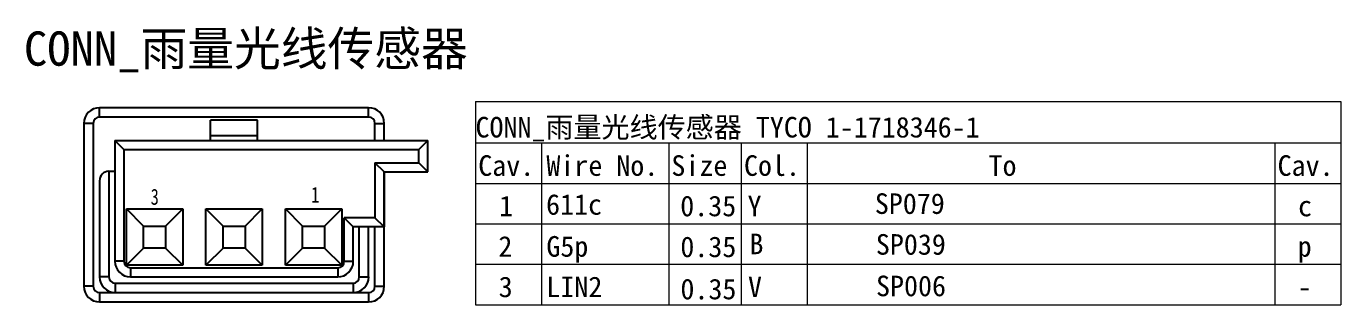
# Model space of a CAD drawing. Header units: millimetres. Extents: x 17 to 3784, y 12 to 1382.
# Drawn here: x 847.16 to 895.69, y 374.47 to 384.74 of the extents above; entities that cross this region are included whole.
import ezdxf

# ---------------------------------------------------------------- set-up
doc = ezdxf.new("R2010")
doc.units = ezdxf.units.MM
doc.styles.add('FangSong_GB2312_Style', font='simfang.ttf')
doc.styles.add('样式 2', font='', dxfattribs={"width": 0.75})
doc.styles.get('样式 2').set_extended_font_data('宋体')

msp = doc.modelspace()

# ---------------------------------------------------------------- linework, layer by layer
at = {"color": 7, "linetype": 'Continuous'}
for p, q in [((849.867, 381.387), (849.867, 381.734)), ((859.804, 381.734), (849.867, 381.734)), ((859.804, 381.387), (859.804, 381.734)), ((849.289, 381.156), (849.289, 375.147)), ((849.636, 381.156), (849.289, 381.156)), ((849.636, 381.156), (849.636, 375.147)), ((859.804, 381.387), (849.867, 381.387)), ((853.969, 380.521), (853.969, 381.272)), ((855.702, 381.272), (853.969, 381.272)), ((855.702, 380.521), (855.702, 381.272)), ((860.036, 381.156), (860.382, 381.156)), ((860.036, 380.521), (860.036, 381.156)), ((860.382, 380.521), (860.382, 381.156)), ((850.433, 380.521), (850.433, 376.072)), ((850.433, 380.521), (850.767, 380.187)), ((850.433, 380.521), (861.988, 380.521)), ((855.702, 380.694), (853.969, 380.694)), ((861.988, 380.521), (861.655, 380.187)), ((861.988, 379.365), (861.988, 380.521)), ((850.767, 380.187), (850.767, 376.072)), ((850.767, 380.187), (861.655, 380.187)), ((861.655, 379.699), (861.655, 380.187)), ((860.037, 379.699), (861.655, 379.699)), ((860.037, 379.699), (860.037, 377.677)), ((860.371, 379.365), (860.037, 379.699)), ((861.988, 379.365), (861.655, 379.699)), ((849.867, 379.042), (849.867, 375.494)), ((850.214, 379.388), (850.214, 375.494)), ((850.214, 379.388), (850.433, 379.388)), ((860.371, 379.365), (861.988, 379.365)), ((860.371, 379.365), (860.371, 377.343)), ((860.382, 375.147), (860.382, 379.365)), ((850.861, 375.922), (850.861, 378.002)), ((851.496, 377.366), (850.861, 378.002)), ((850.861, 378.002), (852.941, 378.002)), ((852.305, 377.366), (852.941, 378.002)), ((852.941, 378.002), (852.941, 375.922)), ((853.796, 375.922), (853.796, 378.002)), ((854.431, 377.366), (853.796, 378.002)), ((853.796, 378.002), (855.876, 378.002)), ((855.24, 377.366), (855.876, 378.002)), ((855.876, 378.002), (855.876, 375.922)), ((856.731, 378.002), (858.811, 378.002)), ((857.366, 377.366), (856.731, 378.002)), ((856.731, 375.922), (856.731, 378.002)), ((858.175, 377.366), (858.811, 378.002)), ((858.811, 378.002), (858.811, 375.922)), ((860.037, 377.677), (858.905, 377.677)), ((859.238, 377.343), (858.905, 377.677)), ((858.905, 376.072), (858.905, 377.677)), ((860.371, 377.343), (860.037, 377.677)), ((851.496, 376.557), (851.496, 377.366)), ((851.496, 377.366), (852.305, 377.366)), ((852.305, 377.366), (852.305, 376.557)), ((854.431, 376.557), (854.431, 377.366)), ((854.431, 377.366), (855.24, 377.366)), ((855.24, 377.366), (855.24, 376.557)), ((857.366, 377.366), (858.175, 377.366)), ((857.366, 376.557), (857.366, 377.366)), ((858.175, 377.366), (858.175, 376.557)), ((860.371, 377.343), (859.238, 377.343)), ((859.238, 376.072), (859.238, 377.343)), ((859.458, 375.494), (859.458, 377.343)), ((859.804, 375.494), (859.804, 377.343)), ((860.036, 375.147), (860.036, 377.343)), ((851.496, 376.557), (850.861, 375.922)), ((852.305, 376.557), (851.496, 376.557)), ((852.305, 376.557), (852.941, 375.922)), ((854.431, 376.557), (853.796, 375.922)), ((855.24, 376.557), (854.431, 376.557)), ((855.24, 376.557), (855.876, 375.922)), ((857.366, 376.557), (856.731, 375.922)), ((858.175, 376.557), (857.366, 376.557)), ((858.175, 376.557), (858.811, 375.922)), ((850.767, 376.072), (850.433, 376.072)), ((858.905, 376.072), (859.238, 376.072)), ((852.941, 375.922), (850.861, 375.922)), ((851.011, 375.828), (851.011, 375.494)), ((851.011, 375.828), (858.66, 375.828)), ((855.876, 375.922), (853.796, 375.922)), ((858.811, 375.922), (856.731, 375.922)), ((858.66, 375.828), (858.66, 375.494)), ((849.636, 375.147), (849.289, 375.147)), ((850.214, 375.494), (849.867, 375.494)), ((850.445, 375.263), (850.445, 374.916)), ((850.445, 375.263), (859.227, 375.263)), ((851.011, 375.494), (858.66, 375.494)), ((859.227, 375.263), (859.227, 374.916)), ((859.458, 375.494), (859.804, 375.494)), ((860.036, 375.147), (860.382, 375.147)), ((849.867, 374.916), (849.867, 374.57)), ((849.867, 374.916), (859.804, 374.916)), ((859.804, 374.916), (859.804, 374.57)), ((849.867, 374.57), (859.804, 374.57))]:
    msp.add_line(p, q, dxfattribs=at)
at = {"color": 7, "linetype": 'Continuous', "lineweight": 13}
for points in [[(863.748, 381.965), (895.69, 381.965)], [(863.748, 381.965), (863.748, 374.469)], [(895.69, 381.965), (895.69, 374.469)], [(863.748, 380.435), (895.69, 380.435)], [(866.181, 380.435), (866.181, 374.469)], [(870.889, 380.435), (870.889, 374.469)], [(873.558, 380.435), (873.558, 374.469)], [(875.991, 380.435), (875.991, 374.469)], [(893.257, 380.435), (893.257, 374.469)], [(863.748, 378.943), (895.69, 378.943)], [(863.748, 377.452), (895.69, 377.452)], [(863.748, 375.961), (895.69, 375.961)], [(863.748, 374.469), (895.69, 374.469)]]:
    msp.add_lwpolyline(points, dxfattribs=at)
at = {"color": 7, "linetype": 'Continuous'}
for centre, radius, start, end in [((849.867, 381.156), 0.578, 90, 180), ((859.804, 381.156), 0.578, 0, 90), ((849.867, 381.156), 0.231, 90, 180), ((859.804, 381.156), 0.231, 0, 90), ((850.214, 379.042), 0.347, 90, 180), ((851.011, 376.072), 0.578, 180, 270), ((851.011, 376.072), 0.244, 180, 270), ((858.66, 376.072), 0.578, 270, 0), ((858.66, 376.072), 0.244, 270, 0), ((849.867, 375.147), 0.578, 180, 270), ((849.867, 375.147), 0.231, 180, 270), ((850.445, 375.494), 0.578, 180, 270), ((850.445, 375.494), 0.231, 180, 270), ((859.227, 375.494), 0.578, 270, 0), ((859.227, 375.494), 0.231, 270, 0), ((859.804, 375.147), 0.578, 270, 0), ((859.804, 375.147), 0.231, 270, 0)]:
    msp.add_arc(centre, radius, start, end, dxfattribs=at)

# ---------------------------------------------------------------- texts
at = {"color": 0, "linetype": 'Continuous', "style": 'FangSong_GB2312_Style'}
for s, height, p in [('CONN_雨量光线传感器', 1.26546, (847.078, 383.283)), ('611c', 0.7593, (866.354, 377.787))]:
    msp.add_text(s, height=height, dxfattribs=at).set_placement(p)
at = {"color": 7, "linetype": 'Continuous', "style": 'FangSong_GB2312_Style'}
for s, height, p in [('CONN_雨量光线传感器 TYCO 1-1718346-1', 0.75928, (863.748, 380.635)), ('Cav.', 0.7593, (863.851, 379.221)), ('Wire No.', 0.7593, (866.365, 379.221)), ('Size', 0.7593, (870.98, 379.221)), ('Col.', 0.7593, (873.661, 379.221)), ('To', 0.7593, (882.689, 379.221)), ('Cav.', 0.7593, (893.36, 379.221)), ('SP079', 0.7593, (878.491, 377.817)), ('1', 0.759, (864.621, 377.73)), ('0.35', 0.7593, (871.307, 377.73)), ('Y', 0.759, (873.792, 377.73)), ('c', 0.759, (894.115, 377.73)), ('B', 0.759, (873.862, 376.33)), ('SP039', 0.7593, (878.529, 376.312)), ('2', 0.759, (864.593, 376.239)), ('G5p', 0.7593, (866.365, 376.239)), ('0.35', 0.7593, (871.311, 376.224)), ('p', 0.759, (894.102, 376.239)), ('3', 0.759, (864.604, 374.747)), ('LIN2', 0.7593, (866.365, 374.747)), ('0.35', 0.7593, (871.314, 374.667)), ('V', 0.759, (873.808, 374.747)), ('SP006', 0.7593, (878.535, 374.781)), ('-', 0.759, (894.102, 374.747))]:
    msp.add_text(s, height=height, dxfattribs=at).set_placement(p)
at = {"color": 0, "char_height": 0.589, "width": 3.43883, "attachment_point": 1, "style": '样式 2'}
for s, insert in [('3', (851.757, 378.744)), ('1', (857.683, 378.818))]:
    msp.add_mtext(s, dxfattribs=dict(at, insert=insert))

doc.saveas('drawing.dxf')
